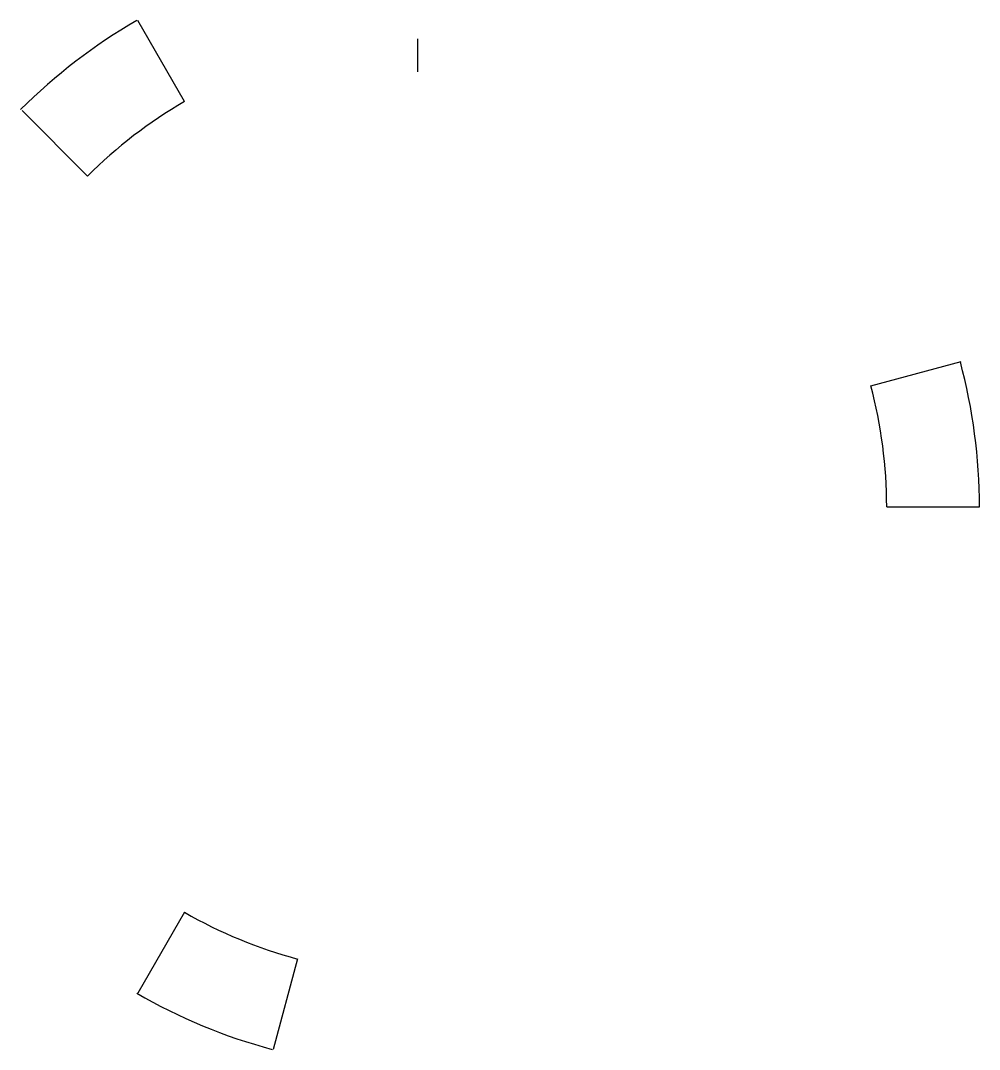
# Model space of a CAD drawing. Header units: millimetres. Extents: x -8 to 162, y -12 to 10.
# Drawn here: x 141.52 to 162, y -11.59 to 10.39 of the extents above.
import ezdxf

# ---------------------------------------------------------------- set-up
doc = ezdxf.new("R2010")
doc.units = ezdxf.units.MM

msp = doc.modelspace()

# ---------------------------------------------------------------- linework, layer by layer
for p, q in [((145.02, 8.66, 5), (144.02, 10.392, 5)), ((150, 10, 62), (150, 9.3, 62)), ((142.949, 7.071, 5), (141.549, 8.471, 5)), ((159.68, 2.588, 5), (161.611, 3.106, 5)), ((160.02, 0, 5), (162, 0, 5)), ((145.02, -8.66, 5), (144.02, -10.392, 5)), ((147.432, -9.659, 5), (146.914, -11.591, 5))]:
    msp.add_line(p, q)
for centre, radius, start, end in [((150, 0, 5), 12, 120, 134.9749), ((150.02, 0, 5), 10, 120, 135), ((150, 0, 5), 12, 0, 14.9749), ((150.02, 0, 5), 10, 0, 15), ((150.02, 0, 5), 10, 240, 255), ((150, 0, 5), 12, 240, 254.9749)]:
    msp.add_arc(centre, radius, start, end)

doc.saveas('drawing.dxf')
